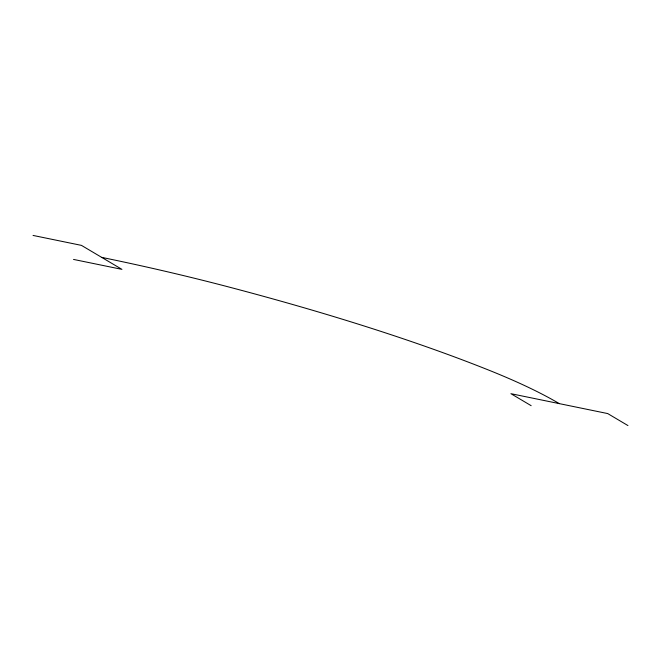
<?xml version="1.0" encoding="UTF-8"?>
<svg xmlns="http://www.w3.org/2000/svg" width="661" height="661" viewBox="0 0 661 661"><rect width="100%" height="100%" fill="white"/><g stroke="black" fill="none" stroke-linecap="round" stroke-linejoin="round"><path stroke-width="0.99" d="M33.05 235.432L81.452 245.38L121.938 269.366L73.536 259.426M627.95 425.568L607.707 413.571L510.912 393.683L531.155 405.68M559.305 403.631A461.791 82.567 11 0 0 488.413 369.986A697.636 124.739 11 0 0 228.566 286.932A461.791 82.567 11 0 0 101.695 257.369"/></g></svg>
